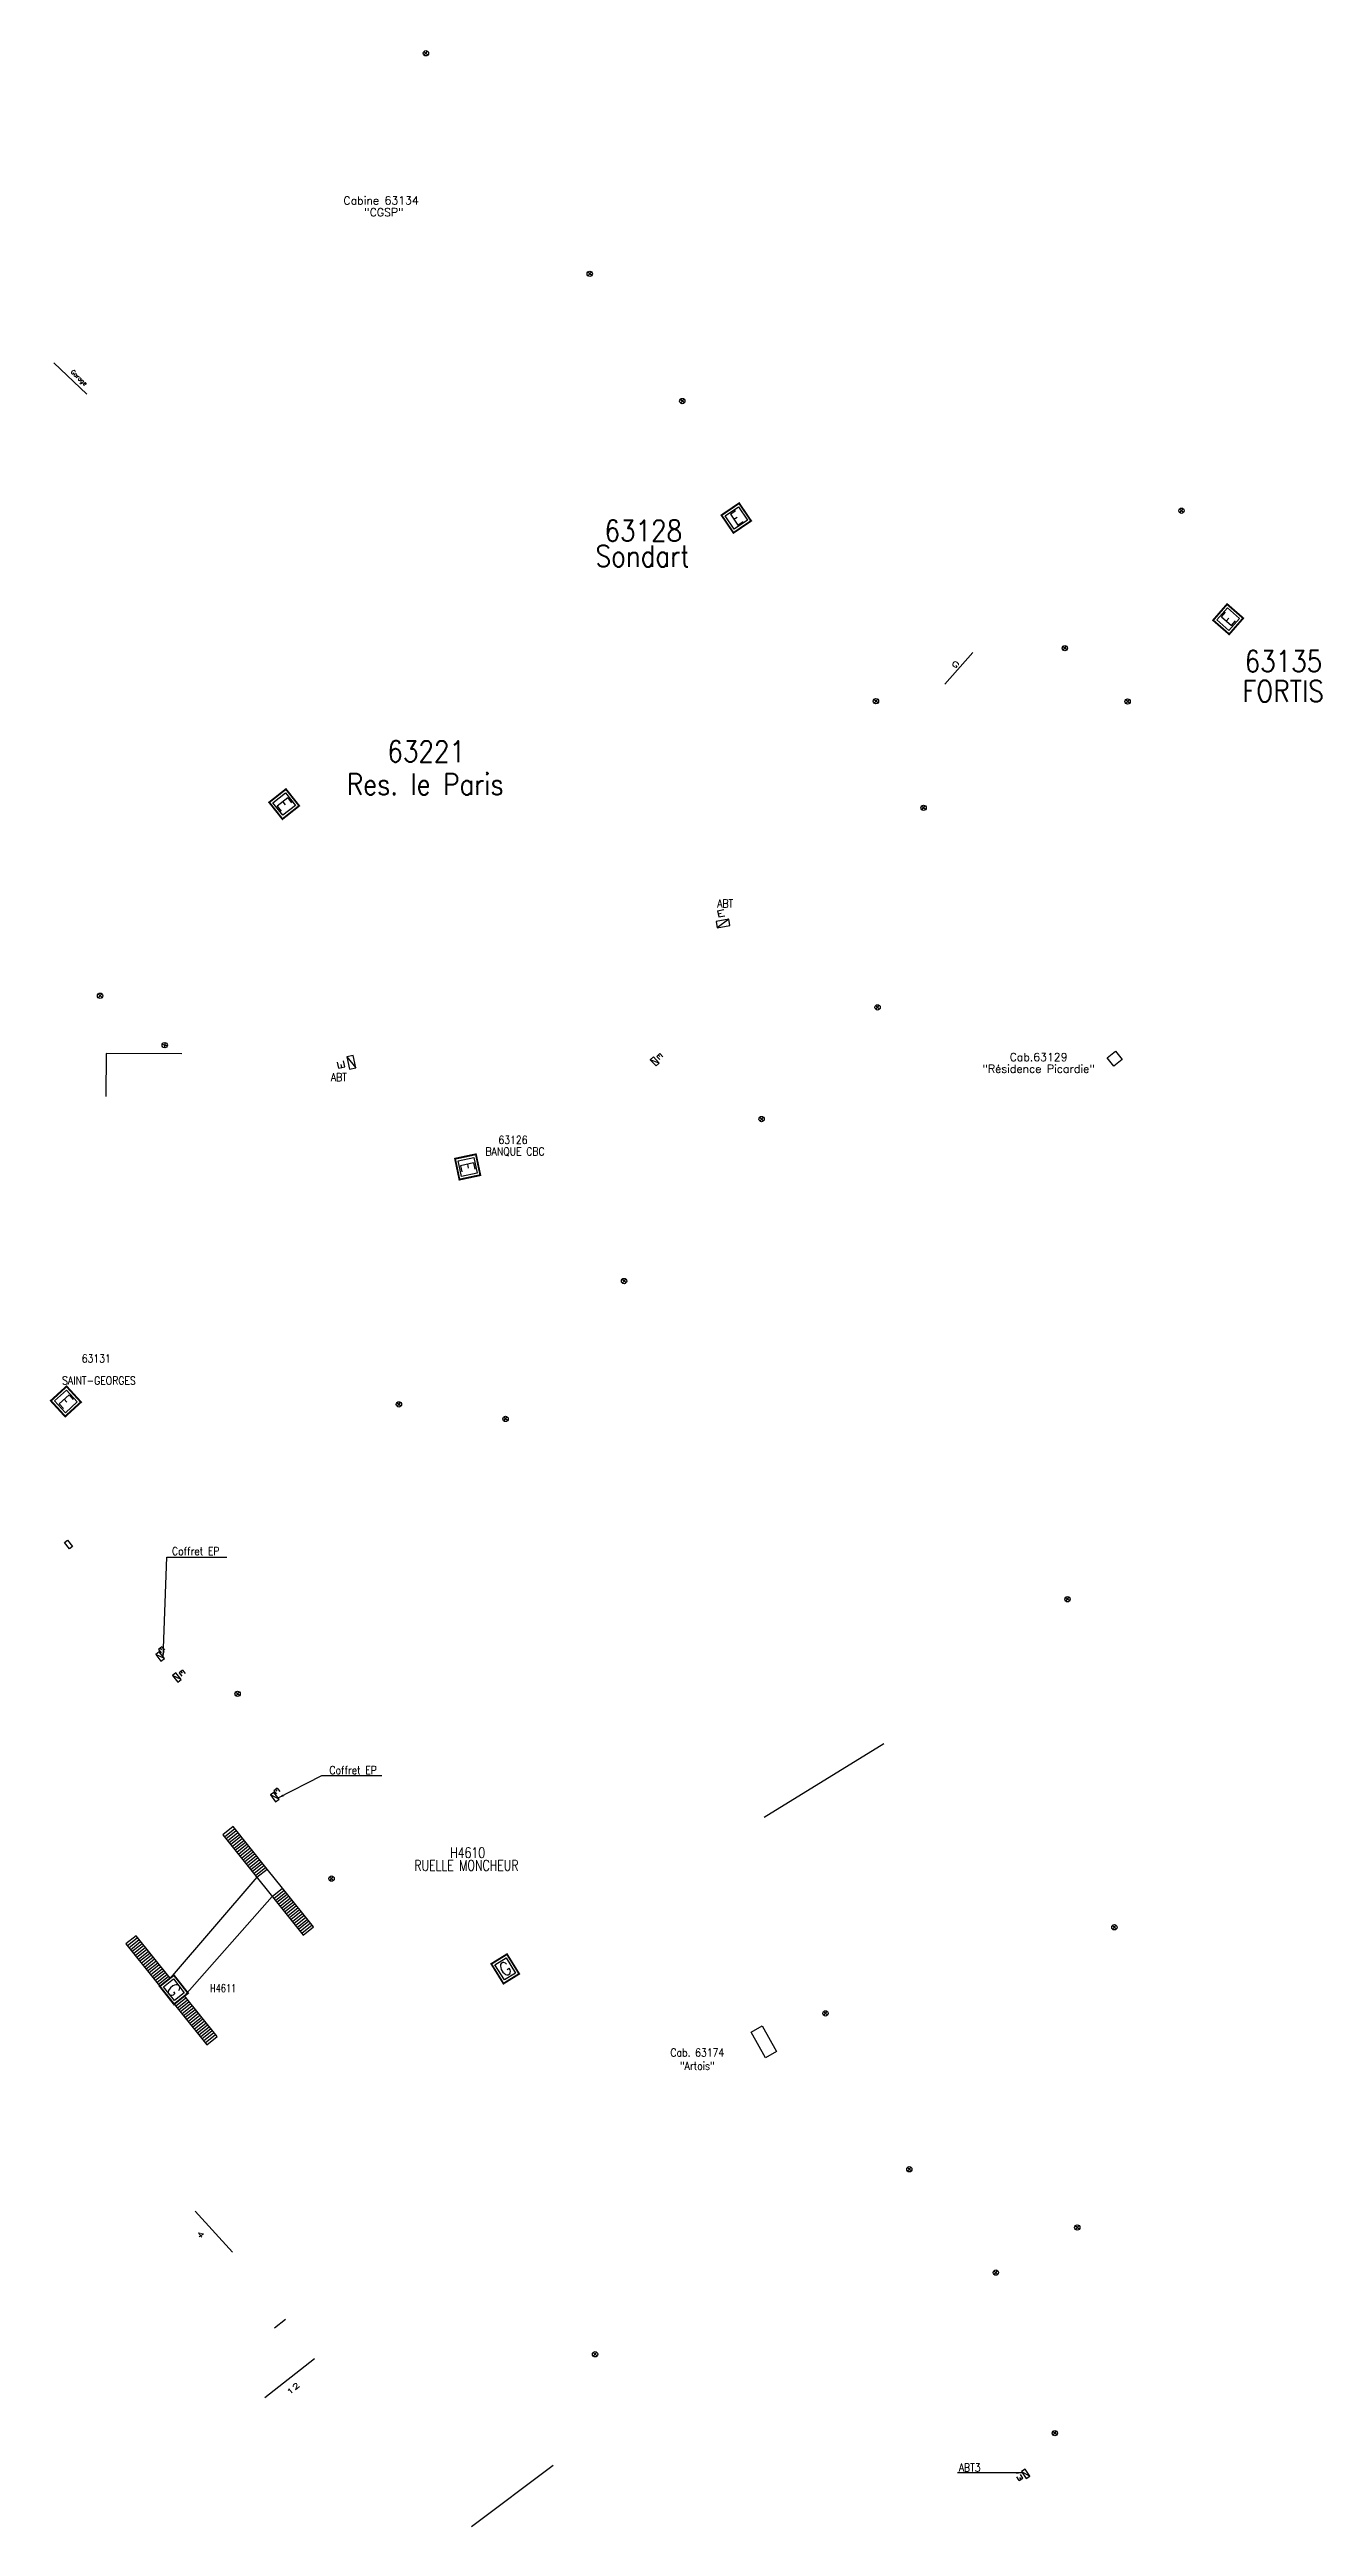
# Model space of a CAD drawing. Header units: millimetres. Extents: x 80014 to 81018, y 144000 to 145000.
# Drawn here: x 80779 to 81017.7, y 144509.9 to 144974.8 of the extents above; entities that cross this region are included whole.
import ezdxf
from ezdxf.enums import TextEntityAlignment as Align

# ---------------------------------------------------------------- set-up
doc = ezdxf.new("R2010")
doc.units = ezdxf.units.MM
doc.layers.get('0').update_dxf_attribs({"linetype": 'CONTINUOUS'})
for name, color, linetype in [('BB01', 7, 'CONTINUOUS'), ('BB06', 7, 'CONTINUOUS'), ('BB08', 7, 'CONTINUOUS'), ('BR03', 7, 'CONTINUOUS'), ('BR12', 7, 'CONTINUOUS'), ('G_210', 7, 'CONTINUOUS'), ('M_100', 7, 'M_ST_6'), ('M_200', 7, 'CONTINUOUS'), ('O_200', 7, 'CONTINUOUS'), ('W0008', 7, 'CONTINUOUS'), ('W0100', 7, 'CONTINUOUS'), ('W0430', 7, 'CONTINUOUS'), ('W0469', 7, 'CONTINUOUS')]:
    doc.layers.add(name, color=color, linetype=linetype)
doc.styles.add('B_ROMANS', font='ROMANS.shx', dxfattribs={"width": 0.75})
doc.styles.add('M_ROMANS', font='ROMANS.shx', dxfattribs={"width": 0.75})
doc.styles.get("Standard").update_dxf_attribs({"font": 'romans.shx', "width": 0.85})
doc.linetypes.add('M_ST_6', pattern='A,5,-0.3,["||",Standard,S=1,R=0,X=0.35,Y=-0.5],-1.6', length=6.9)
doc.dimstyles.get("Standard").update_dxf_attribs({"dimtxt": 1.5, "dimasz": 1.2, "dimexe": 0.625, "dimexo": 0.625, "dimgap": 0.25, "dimtad": 1, "dimdec": 1, "dimzin": 0, "dimdsep": 46, "dimtxsty": 'Standard', "dimcen": -0.5, "dimadec": 0, "dimazin": 0, "dimtfac": 1, "dimtdec": 1, "dimtmove": 0, "dimatfit": 3, "dimfxl": 0, "dimtolj": 1, "dimtzin": 0, "dimarcsym": 0})

# ---------------------------------------------------------------- blocks, each defined once
blk = doc.blocks.new('M_200_56')
at = {"color": 0, "linetype": 'Continuous', "const_width": 0.35, "flags": 128}
blk.add_lwpolyline([(2, 2), (2, -2), (-2, -2), (-2, 2)], close=True, dxfattribs=at)
at = {"color": 0, "linetype": 'Continuous'}
blk.add_lwpolyline([(-1.5, 1.5), (1.5, 1.5), (1.5, -1.5), (-1.5, -1.5)], close=True, dxfattribs=at)
at = {"color": 0, "linetype": 'Continuous', "width": 0.85}
blk.add_text('E', height=2.5, dxfattribs=at).set_placement((0, 0), align=Align.MIDDLE_CENTER)
for tag, p in [('NUM', (0, 15.06)), ('NOM', (0, 8.65))]:
    blk.add_attdef(tag, text='', height=4, dxfattribs=at).set_placement(p, align=Align.MIDDLE)
at = {"color": 0, "linetype": 'Continuous', "style": 'M_ROMANS', "width": 0.75, "flags": 3}
for tag, p in [('DEF_LEG', (-0.13, -4.99)), ('DEF_COUP', (-0.13, -7.49)), ('DEF_TYPE', (-0.13, -9.99))]:
    blk.add_attdef(tag, text='', height=1.2, dxfattribs=at).set_placement(p, align=Align.MIDDLE)
blk = doc.blocks.new('BR1209')
at = {"color": 0, "linetype": 'Continuous', "flags": 128}
for points in [[(-0.5, 0), (0.5, 0)], [(0, 0.5), (0, -0.5)]]:
    blk.add_lwpolyline(points, dxfattribs=at)
at = {"color": 0, "linetype": 'Continuous'}
blk.add_circle((0, 0), 0.5, dxfattribs=at)
at = {"color": 0, "linetype": 'Continuous', "style": 'B_ROMANS', "width": 0.75}
blk.add_attdef('NUM', text='', height=1.2, dxfattribs=at).set_placement((0, 2), align=Align.MIDDLE)
at = {"color": 0, "linetype": 'Continuous', "style": 'B_ROMANS', "width": 0.75, "flags": 3}
for tag, p in [('DEF_COUP', (0, -12.5)), ('DEF_LEG', (0, -10)), ('DEF_TYPE', (0, -15))]:
    blk.add_attdef(tag, text='', height=1.2, dxfattribs=at).set_placement(p, align=Align.MIDDLE)
blk = doc.blocks.new('*U17')
at = {"layer": 'G_210', "color": 0, "linetype": 'Continuous', "const_width": 0.35, "flags": 128}
blk.add_lwpolyline([(4.29, 3.37), (4.29, 0), (0, 0), (0, 3.37)], close=True, dxfattribs=at)
at = {"layer": 'G_210', "color": 0, "linetype": 'Continuous'}
blk.add_lwpolyline([(0.5, 2.87), (3.79, 2.87), (3.79, 0.5), (0.5, 0.5)], close=True, dxfattribs=at)
at = {"layer": 'G_210', "insert": (2.14, 1.68), "char_height": 2.5, "width": 4.2858, "attachment_point": 5}
blk.add_mtext('G', dxfattribs=at)
at = {"layer": 'G_210', "color": 0, "linetype": 'Continuous', "width": 0.75}
for tag, height, p in [('NUM', 4, (2, 16)), ('NOM', 4, (2, 11)), ('BCL', 3, (2, 7))]:
    blk.add_attdef(tag, text='', height=height, dxfattribs=at).set_placement(p, align=Align.MIDDLE)
at = {"layer": 'G_210', "color": 0, "linetype": 'Continuous', "width": 0.75, "flags": 3}
for tag, p in [('DEF_LEG', (2.14, -3.11)), ('DEF_COUP', (2.14, -5.61)), ('DEF_TYPE', (2.14, -8.11))]:
    blk.add_attdef(tag, text='', height=1.2, dxfattribs=at).set_placement(p, align=Align.MIDDLE)
blk = doc.blocks.new('T430')
at = {"flags": 128}
for points in [[(0.8, 0.8), (-0.8, 0.8)], [(-0.8, 0.8), (-0.8, 0)], [(0.8, 0.8), (-0.8, 0)], [(-0.8, 0), (0.8, 0)], [(-0.4, 2.1), (0.4, 2.1)], [(-0.4, 2.1), (-0.4, 1.3)], [(-0.4, 1.7), (0, 1.7)], [(-0.4, 1.3), (0.4, 1.3)], [(0.8, 0), (0.8, 0.8)]]:
    blk.add_lwpolyline(points, dxfattribs=at)
blk = doc.blocks.new('M_200_59')
at = {"layer": 'M_200', "color": 0, "linetype": 'Continuous', "const_width": 0.35, "flags": 128}
blk.add_lwpolyline([(4, 4), (4, 0), (0, 0), (0, 4)], close=True, dxfattribs=at)
at = {"layer": 'M_200', "color": 0, "linetype": 'Continuous'}
blk.add_lwpolyline([(0.5, 3.5), (3.5, 3.5), (3.5, 0.5), (0.5, 0.5)], close=True, dxfattribs=at)
at = {"layer": 'M_200', "insert": (2, 2), "char_height": 2.5, "width": 4, "attachment_point": 5}
blk.add_mtext('E', dxfattribs=at)
at = {"layer": 'M_200', "color": 0, "linetype": 'Continuous', "width": 0.85}
for tag, p in [('NUM', (2, 17.06)), ('NOM', (2, 10.65))]:
    blk.add_attdef(tag, text='', height=4, dxfattribs=at).set_placement(p, align=Align.MIDDLE)
at = {"layer": 'M_200', "color": 0, "linetype": 'Continuous', "style": 'M_ROMANS', "width": 0.75, "flags": 3}
for tag, p in [('DEF_LEG', (1.87, -2.99)), ('DEF_COUP', (1.87, -5.49)), ('DEF_TYPE', (1.87, -7.99))]:
    blk.add_attdef(tag, text='', height=1.2, dxfattribs=at).set_placement(p, align=Align.MIDDLE)
blk = doc.blocks.new('*U24')
at = {"flags": 128}
for points in [[(-1.03, 1.81), (-0.23, 1.81)], [(-1.03, 1.81), (-1.03, 1.01)], [(-1.03, 1.41), (-0.63, 1.41)], [(-1.03, 1.01), (-0.23, 1.01)], [(0.8, 0.8), (-0.8, 0.8)], [(-0.8, 0.8), (-0.8, 0)], [(0.8, 0.8), (-0.8, 0)], [(-0.8, 0), (0.8, 0)], [(0.8, 0), (0.8, 0.8)]]:
    blk.add_lwpolyline(points, dxfattribs=at)
blk = doc.blocks.new('*U25')
at = {"flags": 128}
for points in [[(-1.25, 1.8), (-0.45, 1.8)], [(-1.25, 1.8), (-1.25, 1)], [(-1.25, 1.4), (-0.85, 1.4)], [(-1.25, 1), (-0.45, 1)], [(0.8, 0.8), (-0.8, 0.8)], [(-0.8, 0.8), (-0.8, 0)], [(0.8, 0.8), (-0.8, 0)], [(-0.8, 0), (0.8, 0)], [(0.8, 0), (0.8, 0.8)]]:
    blk.add_lwpolyline(points, dxfattribs=at)
blk = doc.blocks.new('T469')
at = {"color": 0, "linetype": 'Continuous', "flags": 128}
for points in [[(-0.35, 0.35), (0.35, -0.35)], [(-0.35, -0.35), (0.35, 0.35)]]:
    blk.add_lwpolyline(points, dxfattribs=at)
at = {"color": 0, "linetype": 'Continuous'}
blk.add_circle((0, 0), 0.5, dxfattribs=at)
blk = doc.blocks.new('*U31')
at = {"layer": 'G_210', "color": 0, "linetype": 'Continuous', "const_width": 0.35, "flags": 128}
blk.add_lwpolyline([(3.46, 4.34), (3.46, 0), (0, 0), (0, 4.34)], close=True, dxfattribs=at)
at = {"layer": 'G_210', "color": 0, "linetype": 'Continuous'}
blk.add_lwpolyline([(0.5, 3.84), (2.96, 3.84), (2.96, 0.5), (0.5, 0.5)], close=True, dxfattribs=at)
at = {"layer": 'G_210', "insert": (1.73, 2.17), "char_height": 2.5, "width": 3.4568, "attachment_point": 5}
blk.add_mtext('G', dxfattribs=at)
at = {"layer": 'G_210', "color": 0, "linetype": 'Continuous', "width": 0.75}
for tag, height, p in [('NUM', 4, (2, 16)), ('NOM', 4, (2, 11)), ('BCL', 3, (2, 7))]:
    blk.add_attdef(tag, text='', height=height, dxfattribs=at).set_placement(p, align=Align.MIDDLE)
at = {"layer": 'G_210', "color": 0, "linetype": 'Continuous', "width": 0.75, "flags": 3}
for tag, p in [('DEF_LEG', (2.14, -3.11)), ('DEF_COUP', (2.14, -5.61)), ('DEF_TYPE', (2.14, -8.11))]:
    blk.add_attdef(tag, text='', height=1.2, dxfattribs=at).set_placement(p, align=Align.MIDDLE)
blk = doc.blocks.new('O_200_01')
at = {"color": 0, "linetype": 'Continuous', "flags": 128}
blk.add_lwpolyline([(-1.5, 0.75), (1.5, 0.75), (1.5, -0.75), (-1.5, -0.75), (-1.5, 0.75)], dxfattribs=at)
at = {"color": 0, "linetype": 'Continuous', "width": 0.75, "flags": 3}
for tag, p in [('DEF_COUP', (0, -5.14)), ('DEF_TYPE', (0, -7.64)), ('DEF_LEG', (0, -2.64))]:
    blk.add_attdef(tag, text='', height=1.2, dxfattribs=at).set_placement(p, align=Align.MIDDLE)

msp = doc.modelspace()

# ---------------------------------------------------------------- linework, layer by layer
at = {"color": 252, "flags": 128}
for points in [[(80813.44, 144641.29), (80811.49, 144639.76), (80826.59, 144620.95), (80826.59, 144620.95), (80828.53, 144622.5), (80828.53, 144622.5), (80828.53, 144622.5), (80822.72, 144629.73), (80819.84, 144633.32), (80813.44, 144641.29), (80813.44, 144641.29)], [(80811.79, 144639.38), (80813.73, 144640.93)], [(80812.08, 144639.02), (80814.02, 144640.57)], [(80812.37, 144638.66), (80814.31, 144640.21)], [(80812.66, 144638.3), (80814.6, 144639.85)], [(80812.95, 144637.93), (80814.89, 144639.49)], [(80813.24, 144637.57), (80815.18, 144639.13)], [(80813.54, 144637.21), (80815.47, 144638.76)], [(80813.83, 144636.85), (80815.76, 144638.4)], [(80814.12, 144636.49), (80816.05, 144638.04)], [(80814.41, 144636.12), (80816.34, 144637.68)], [(80814.7, 144635.76), (80816.63, 144637.32)], [(80814.99, 144635.4), (80816.92, 144636.95)], [(80815.28, 144635.04), (80817.21, 144636.59)], [(80815.57, 144634.68), (80817.5, 144636.23)], [(80815.86, 144634.31), (80817.79, 144635.87)], [(80817.89, 144631.79), (80801.6, 144612.86)], [(80816.15, 144633.95), (80818.09, 144635.51)], [(80816.44, 144633.59), (80818.38, 144635.14)], [(80816.73, 144633.23), (80818.67, 144634.78)], [(80817.02, 144632.87), (80818.96, 144634.42)], [(80817.31, 144632.5), (80819.25, 144634.06)], [(80817.6, 144632.14), (80819.54, 144633.7)], [(80817.89, 144631.79), (80819.84, 144633.32)], [(80820.77, 144628.2), (80804.28, 144609.53)], [(80820.77, 144628.2), (80822.72, 144629.74)], [(80821.07, 144627.82), (80823.01, 144629.38)], [(80821.36, 144627.46), (80823.3, 144629.02)], [(80821.65, 144627.1), (80823.59, 144628.65)], [(80821.94, 144626.74), (80823.88, 144628.29)], [(80822.23, 144626.38), (80824.17, 144627.93)], [(80822.52, 144626.02), (80824.46, 144627.57)], [(80822.81, 144625.65), (80824.75, 144627.21)], [(80823.1, 144625.29), (80825.04, 144626.84)], [(80823.4, 144624.93), (80825.33, 144626.48)], [(80823.69, 144624.57), (80825.62, 144626.12)], [(80823.98, 144624.21), (80825.91, 144625.76)], [(80824.27, 144623.84), (80826.2, 144625.4)], [(80824.56, 144623.48), (80826.49, 144625.03)], [(80824.85, 144623.12), (80826.78, 144624.67)], [(80825.14, 144622.76), (80827.07, 144624.31)], [(80825.43, 144622.39), (80827.36, 144623.95)], [(80825.72, 144622.03), (80827.65, 144623.59)], [(80826.01, 144621.67), (80827.95, 144623.22)], [(80826.3, 144621.31), (80828.24, 144622.86)], [(80795.21, 144620.82), (80793.26, 144619.29), (80808.46, 144600.36), (80810.41, 144601.89), (80810.41, 144601.89), (80804.28, 144609.53)], [(80793.56, 144618.92), (80795.49, 144620.47)], [(80793.85, 144618.55), (80795.78, 144620.11)], [(80794.14, 144618.19), (80796.07, 144619.75)], [(80794.43, 144617.83), (80796.37, 144619.38)], [(80794.72, 144617.47), (80796.66, 144619.02)], [(80795.01, 144617.11), (80796.95, 144618.66)], [(80801.6, 144612.86), (80795.21, 144620.83), (80795.21, 144620.83)], [(80795.3, 144616.74), (80797.24, 144618.3)], [(80795.59, 144616.38), (80797.53, 144617.94)], [(80795.88, 144616.02), (80797.82, 144617.57)], [(80796.17, 144615.66), (80798.11, 144617.21)], [(80796.46, 144615.3), (80798.4, 144616.85)], [(80796.76, 144614.93), (80798.69, 144616.49)], [(80797.05, 144614.57), (80798.98, 144616.13)], [(80797.34, 144614.21), (80799.27, 144615.76)], [(80797.63, 144613.85), (80799.56, 144615.4)], [(80797.92, 144613.49), (80799.85, 144615.04)], [(80798.21, 144613.12), (80800.14, 144614.68)], [(80798.5, 144612.76), (80800.43, 144614.31)], [(80798.79, 144612.4), (80800.72, 144613.95)], [(80799.08, 144612.04), (80801.02, 144613.59)], [(80799.37, 144611.68), (80801.31, 144613.23)], [(80799.66, 144611.32), (80801.6, 144612.86)], [(80802.33, 144607.99), (80804.28, 144609.53)], [(80802.63, 144607.62), (80804.57, 144609.17)], [(80802.92, 144607.25), (80804.86, 144608.81)], [(80803.21, 144606.89), (80805.15, 144608.45)], [(80803.5, 144606.53), (80805.44, 144608.08)], [(80803.79, 144606.17), (80805.73, 144607.72)], [(80804.08, 144605.81), (80806.02, 144607.36)], [(80804.37, 144605.44), (80806.31, 144607)], [(80804.67, 144605.08), (80806.6, 144606.64)], [(80804.96, 144604.72), (80806.89, 144606.27)], [(80805.25, 144604.36), (80807.18, 144605.91)], [(80805.54, 144604), (80807.47, 144605.55)], [(80805.83, 144603.63), (80807.76, 144605.19)], [(80806.12, 144603.27), (80808.05, 144604.83)], [(80806.41, 144602.91), (80808.34, 144604.46)], [(80806.7, 144602.55), (80808.63, 144604.1)], [(80806.99, 144602.19), (80808.93, 144603.74)], [(80807.28, 144601.82), (80809.22, 144603.38)], [(80807.57, 144601.46), (80809.51, 144603.02)], [(80807.86, 144601.1), (80809.8, 144602.65)], [(80808.15, 144600.74), (80810.09, 144602.29)]]:
    msp.add_lwpolyline(points, dxfattribs=at)
at = {"layer": 'BB01', "color": 252}
for p, q in [((80779.79, 144916.01), (80785.98, 144910.19)), ((80947.04, 144855.74), (80952.25, 144861.67)), ((80813.32, 144561.44), (80806.3, 144569.12)), ((80821.2, 144547.25), (80823.25, 144548.86)), ((80819.4, 144534.16), (80828.71, 144541.47))]:
    msp.add_line(p, q, dxfattribs=at)
at = {"layer": 'BB01', "flags": 128}
msp.add_lwpolyline([(80978.76, 144784.05), (80977.51, 144785.61), (80979.07, 144786.86), (80980.32, 144785.29)], close=True, dxfattribs=at)
at = {"layer": 'BR03', "color": 252}
msp.add_line((80858.18, 144509.94), (80873.5, 144521.42), dxfattribs=at)
at = {"layer": 'M_100'}
msp.add_lwpolyline([(80912.72, 144603.88), (80915.42, 144599.07), (80913.36, 144597.91), (80910.66, 144602.72)], close=True, dxfattribs=at)
at = {"layer": 'W0008', "color": 252}
msp.add_lwpolyline([(80935.54, 144656.82), (80913.09, 144643.04)], dxfattribs=at)
at = {"layer": 'W0100', "color": 252, "flags": 128}
msp.add_lwpolyline([(80803.8, 144786.37), (80789.6, 144786.43), (80789.56, 144778.34)], dxfattribs=at)

# ---------------------------------------------------------------- block references
at = {"layer": 'BR12', "color": 252}
for p, rotation in [((80849.61, 144974.14), 139.2464204029713), ((80880.36, 144932.75), 139.246420402971), ((80897.74, 144908.86), 140.8536342265384), ((80991.43, 144888.29), 139.2464204029711), ((80969.53, 144862.49), 139.2464204029711), ((80934.09, 144852.54), 139.2464204029711), ((80981.33, 144852.47), 139.2464204029711), ((80943.02, 144832.51), 139.2464204029711), ((80934.39, 144795.07), 139.2464204029711), ((80912.62, 144774.1), 139.2464204029711), ((80886.8, 144743.69), 139.2464204029712), ((80844.54, 144720.54), 139.2464204029711), ((80864.56, 144717.82), 139.2464204029711), ((80970.03, 144683.98), 139.2464204029713), ((80814.27, 144666.22), 139.2464204029711), ((80831.9, 144631.53), 139.2464204029711), ((80978.83, 144622.4), 139.2464204029712), ((80924.62, 144606.25), 139.2464204029713), ((80940.35, 144576.98), 139.2464204029713), ((80971.88, 144566.06), 139.2464204029714), ((80956.59, 144557.58), 139.2464204029714), ((80881.36, 144542.26), 139.246420402971), ((80967.66, 144527.46), 139.2464204029711)]:
    msp.add_blockref('BR1209', p, dxfattribs=dict(at, rotation=rotation))
at = {"layer": 'G_210'}
ref = msp.add_blockref('*U31', (80864.17, 144611.84), dxfattribs=dict(at, rotation=31.75186269083958))
ref.add_attrib('NUM', 'H4610', dxfattribs={"color": 0, "linetype": 'Continuous', "height": 2, "width": 0.75}).set_placement((80857.45, 144636.41), align=Align.MIDDLE)
ref.add_attrib('NOM', 'RUELLE MONCHEUR', dxfattribs={"color": 0, "linetype": 'Continuous', "height": 2, "width": 0.75}).set_placement((80857.22, 144634.02), align=Align.MIDDLE)
ref = msp.add_blockref('*U17', (80799.66, 144611.32), dxfattribs=dict(at, rotation=308.2410996847294))
ref.add_attrib('NUM', 'H4611', dxfattribs={"color": 0, "linetype": 'Continuous', "height": 1.5, "width": 0.75}).set_placement((80811.55, 144610.97), align=Align.MIDDLE)
at = {"layer": 'M_200'}
ref = msp.add_blockref('M_200_56', (80907.87, 144886.91), dxfattribs=dict(at, rotation=34.14590645226597))
ref.add_attrib('NUM', '63128', dxfattribs={"layer": '0', "color": 0, "linetype": 'Continuous', "height": 4, "width": 0.85}).set_placement((80890.42, 144884.54), align=Align.MIDDLE)
ref.add_attrib('NOM', 'Sondart', dxfattribs={"layer": '0', "color": 0, "linetype": 'Continuous', "height": 4, "width": 0.85}).set_placement((80890.27, 144879.78), align=Align.MIDDLE)
ref = msp.add_blockref('M_200_56', (81000.19, 144867.92), dxfattribs=dict(at, rotation=48.93454460390803))
ref.add_attrib('NUM', '63135', dxfattribs={"layer": '0', "color": 0, "linetype": 'Continuous', "height": 4, "width": 0.85}).set_placement((81010.57, 144860.03), align=Align.MIDDLE)
ref.add_attrib('NOM', 'FORTIS', dxfattribs={"layer": '0', "color": 0, "linetype": 'Continuous', "height": 4, "width": 0.85}).set_placement((81010.49, 144854.44), align=Align.MIDDLE)
ref = msp.add_blockref('M_200_56', (80823.01, 144833.22), dxfattribs=dict(at, rotation=308.3797507050397))
ref.add_attrib('NUM', '63221', dxfattribs={"layer": '0', "color": 0, "linetype": 'Continuous', "height": 4, "width": 0.85}).set_placement((80849.67, 144843.12), align=Align.MIDDLE)
ref.add_attrib('NOM', 'Res. le Paris', dxfattribs={"layer": '0', "color": 0, "linetype": 'Continuous', "height": 4, "width": 0.85}).set_placement((80849.48, 144837.04), align=Align.MIDDLE)
ref = msp.add_blockref('M_200_59', (80855.08, 144766.66), dxfattribs=dict(at, rotation=281.9412501799067))
ref.add_attrib('NUM', '63126', dxfattribs={"color": 0, "linetype": 'Continuous', "height": 1.5, "width": 0.85}).set_placement((80865.95, 144770.19), align=Align.MIDDLE)
ref.add_attrib('NOM', 'BANQUE CBC', dxfattribs={"color": 0, "linetype": 'Continuous', "height": 1.5, "width": 0.85}).set_placement((80866.34, 144767.96), align=Align.MIDDLE)
ref = msp.add_blockref('M_200_59', (80779.21, 144721.23), dxfattribs=dict(at, rotation=312.4126068211016))
ref.add_attrib('NUM', '63131', dxfattribs={"color": 0, "linetype": 'Continuous', "height": 1.5, "width": 0.85}).set_placement((80787.74, 144729.16), align=Align.MIDDLE)
ref.add_attrib('NOM', 'SAINT-GEORGES', dxfattribs={"color": 0, "linetype": 'Continuous', "height": 1.5, "width": 0.85}).set_placement((80788.24, 144725.02), align=Align.MIDDLE)
at = {"layer": 'O_200', "xscale": 0.5, "yscale": 0.5, "zscale": 0.5, "rotation": 308.153962814141}
msp.add_blockref('O_200_01', (80782.53, 144694.25), dxfattribs=at)
at = {"layer": 'W0430', "xscale": 1.5, "yscale": 1.5, "zscale": 1.5}
for p, rotation in [((80905.49, 144810.21), 9.846948416589498), ((80836.2, 144784.87), 101.8210667447377)]:
    msp.add_blockref('T430', p, dxfattribs=dict(at, rotation=rotation))
at = {"layer": 'W0430'}
for name, p, rotation in [('T430', (80892.28, 144784.65), 313.3930453422217), ('*U25', (80799.39, 144672.96), 308.5110068320013), ('T430', (80802.54, 144669.04), 308.5162152173986), ('*U24', (80820.92, 144646.61), 307.8082781724239)]:
    msp.add_blockref(name, p, dxfattribs=dict(at, rotation=rotation))
at = {"layer": 'W0430', "color": 252, "rotation": 123.2825584082427}
msp.add_blockref('T430', (80962.53, 144520.05), dxfattribs=at)
at = {"layer": 'W0469', "xscale": -1, "yscale": -1, "zscale": -1}
for p, rotation in [((80788.46, 144797.24), 1.65882839450906), ((80800.58, 144787.97), 33.09908040513836)]:
    msp.add_blockref('T469', p, dxfattribs=dict(at, rotation=rotation))

# ---------------------------------------------------------------- texts
at = {"layer": 'BB01', "color": 252}
msp.add_text('Garage', height=0.8, rotation=316.4622, dxfattribs=at).set_placement((80784.43, 144913.16), align=Align.MIDDLE)
at = {"layer": 'BB06', "color": 252, "width": 1.6}
msp.add_text('G', height=1, rotation=318.0773, dxfattribs=at).set_placement((80948.15, 144859.55))
for s, rotation, p in [('4', 307.6161, (80807.33, 144564.75)), ('12', 40.8129, (80824.67, 144535.8))]:
    msp.add_text(s, height=1, rotation=rotation, dxfattribs=at).set_placement(p, align=Align.MIDDLE)
at = {"layer": 'BB08'}
for s, p in [('Cabine 63134 ', (80841.72, 144946.55)), ('"CGSP"', (80841.72, 144944.31))]:
    msp.add_text(s, height=1.5, rotation=0.204, dxfattribs=at).set_placement(p, align=Align.MIDDLE)
for s, p in [('Cab.63129', (80964.61, 144785.74)), ('"Résidence Picardie"', (80964.62, 144783.58))]:
    msp.add_text(s, height=1.5, dxfattribs=at).set_placement(p, align=Align.MIDDLE)
at = {"layer": 'BB08', "insert": (80900.56, 144597.63), "char_height": 1.5, "attachment_point": 5}
msp.add_mtext('Cab. 63174\\P"Artois"', dxfattribs=at)
at = {"layer": 'W0430', "linetype": 'Continuous', "width": 0.85}
for p in [(80904.29, 144813.8), (80831.77, 144781.21)]:
    msp.add_text('ABT', height=1.5, dxfattribs=at).set_placement(p)
at = {"layer": 'W0430', "linetype": 'Continuous', "char_height": 1.5}
for s, insert, attachment_point in [('\\A1;Coffret EP', (80801.96, 144692.27), 7), ('\\A1;Coffret EP', (80831.5, 144651.14), 7), ('\\A1;Coffret EP', (80831.5, 144651.14), 7), ('\\A1;Coffret EP', (80831.5, 144651.14), 7), ('ABT3', (80953.72, 144520.25), 9)]:
    msp.add_mtext(s, dxfattribs=dict(at, insert=insert, attachment_point=attachment_point))

# ---------------------------------------------------------------- leaders
at = {"layer": 'W0430', "linetype": 'Continuous', "annotation_type": 0, "has_hookline": 1, "hookline_direction": 0, "text_width": 9.84}
for points in [[(80800.32, 144673.07), (80800.98, 144691.86), (80802.18, 144691.86)], [(80821.77, 144646.61), (80830.05, 144650.89), (80831.25, 144650.89)]]:
    msp.add_leader(points, dimstyle='Standard', dxfattribs=at)
at = {"layer": 'W0430', "linetype": 'Continuous', "annotation_type": 0, "has_hookline": 1, "hookline_direction": 1, "text_width": 4.31}
msp.add_leader([(80961.61, 144520), (80953.97, 144520)], dimstyle='Standard', override={"dimfxl": 1.25}, dxfattribs=at)

doc.saveas('drawing.dxf')
